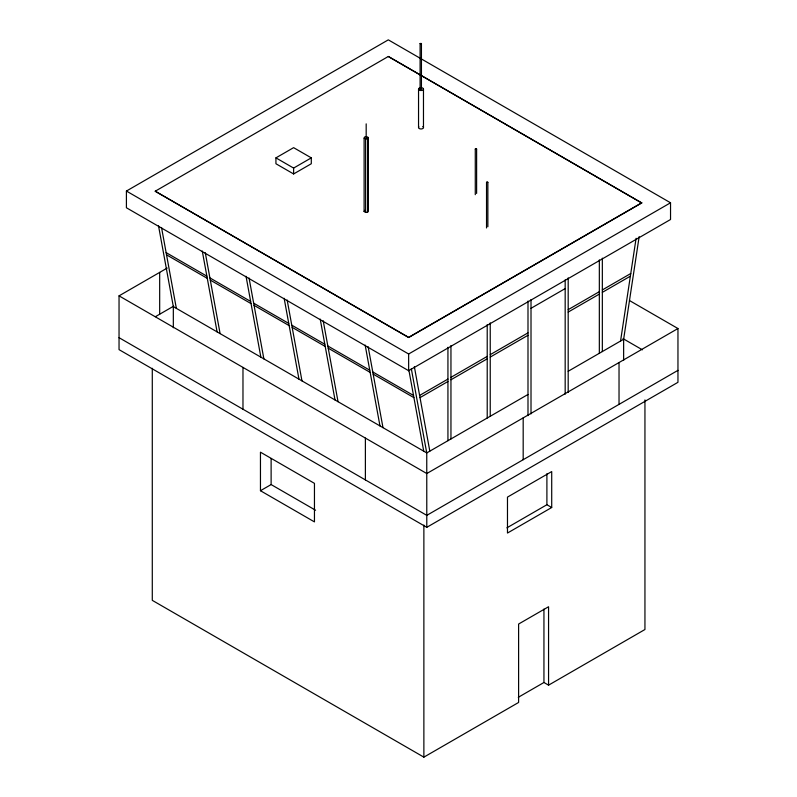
<?xml version="1.0" encoding="UTF-8"?>
<svg xmlns="http://www.w3.org/2000/svg" width="797" height="797" viewBox="0 0 797 797"><rect width="100%" height="100%" fill="white"/><g stroke="black" fill="none" stroke-linecap="round" stroke-linejoin="round"><path stroke-width="1.2" d="M620.554 341.036L636.096 238.293M623.633 360.403L623.633 339.263L639.154 236.619M420.099 43.536L421.434 43.536L421.434 89.174L420.766 89.563L420.099 89.174L420.099 43.536L421.434 43.536M475.281 194.677L475.281 149.039L475.948 148.66L476.616 149.039L476.616 193.442M476.616 149.039L475.281 149.039M486.529 227.972L486.529 182.334L487.196 181.945L487.864 182.334L487.864 226.737M487.864 182.334L486.529 182.334M364.119 138.13L364.677 136.935L366.74 136.616L368.244 137.492L368.244 210.896L367.696 212.092L365.634 212.41L364.119 211.534L364.119 138.13L365.634 138.997L367.696 138.678L368.244 137.492M364.119 211.534L364.677 210.348M126.414 191.051L388.308 39.85L670.536 202.787L670.536 219.504L408.642 370.715L126.414 207.768L126.414 191.051L408.642 353.998L670.536 202.787M155.216 191.22L388.308 56.477L641.734 202.956L408.642 337.529L155.216 191.22L408.642 337.37L641.734 202.787M275.931 157.866L293.615 147.654L311.298 157.866L311.298 163.744L293.615 173.955L275.931 163.744L275.931 157.866L293.615 168.077L311.298 157.866M629.5 300.559L677.958 328.533L677.958 382.311L426.793 527.315L119.042 349.634L119.042 295.856L167.191 268.061M155.405 316.688L173.626 306.168M531.011 308.309L565.173 288.594M419.611 395.432L447.934 379.083M450.953 377.34L487.216 356.398M490.235 354.655L527.993 332.857M568.191 309.654L599.334 291.672M602.343 289.929L630.766 273.52M420.019 397.623L447.934 381.504M450.953 379.77L487.216 358.829M490.235 357.086L527.993 335.288M568.191 312.075L599.334 294.103M602.343 292.36L630.367 276.18M260.46 490.723L314.456 521.896L314.456 483.361L260.46 452.188L260.46 490.723L271.119 484.566L315.582 510.239M527.993 394.475L426.754 452.925L173.328 306.616L158.503 225.74M568.191 371.263L623.633 339.263M677.958 328.533L426.793 473.538L119.042 295.856M677.958 370.356L426.793 515.36L119.042 337.679M506.882 527.843L546.901 504.73L551.713 507.51L551.713 471.565L507.48 497.109L507.48 533.044L551.713 507.51M518.269 697.315L543.943 682.491L548.565 685.161L644.942 629.51L644.942 399.935M152.287 368.284L152.287 600.35L423.874 757.15L518.608 702.456L518.608 624.041L548.565 606.746L548.565 685.161M641.734 202.956L388.308 56.477M623.045 338.645L642.422 349.833M166.135 252.629L206.881 276.16M209.9 277.904L250.647 301.425M253.665 303.169L288.753 323.423M291.772 325.166L324.807 344.244M327.826 345.988L369.758 370.197M372.777 371.94L413.523 395.461M166.533 254.831L207.28 278.352M210.298 280.096L251.045 303.617M254.064 305.361L289.152 325.624M292.17 327.368L325.216 346.446M328.234 348.189L370.157 372.388M373.175 374.132L413.922 397.653M414.35 366.69L429.822 451.152M411.322 368.732L426.754 452.925L426.793 527.315M408.911 370.306L423.735 451.182M368.164 346.785L382.988 427.66M365.146 345.041L379.97 425.917M323.223 320.832L338.038 401.708M320.205 319.089L335.019 399.964M287.159 300.021L301.973 380.886M284.14 298.277L298.965 379.153M249.053 278.014L263.877 358.889M246.034 276.27L260.858 357.146M205.287 252.749L220.111 333.624M202.269 251.005L217.093 331.881M161.522 227.484L176.346 308.359M619.03 362.555L619.03 404.378M602.343 258.148L602.343 351.547M599.334 259.882L599.334 353.29M568.191 277.864L568.191 392.413M565.173 279.886L565.173 394.166M546.901 473.747L546.901 504.73M543.943 609.057L543.943 682.491M531.011 299.602L531.011 413.892M527.993 301.067L527.993 415.616M523.181 417.887L523.181 459.71M490.235 322.865L490.235 416.273M487.216 324.608L487.216 418.017M450.953 345.549L450.953 438.958M447.934 347.293L447.934 440.701M423.874 525.084L423.874 757.15M423.476 89.095L423.476 127.54M418.545 89.095L418.545 127.54M408.642 353.998L408.642 370.715M367.696 138.678L367.696 212.092M366.182 123.864L366.182 138.628M365.634 138.997L365.634 212.41M365.385 438.081L365.385 479.904M293.615 168.077L293.615 173.955M271.119 458.464L271.119 484.566M242.975 367.407L242.975 409.23M173.328 306.616L173.328 327.756M159.679 272.395L159.679 314.217M422.759 126.534A2.471 1.425 0 0 1 422.908 128.456A2.471 1.425 0 0 1 419.601 128.706A2.471 1.425 0 0 1 418.873 126.823M421.015 87.67A2.471 1.425 0 0 1 423.247 89.692A2.471 1.425 0 0 1 419.122 90.011A2.471 1.425 0 0 1 420.378 87.72"/></g></svg>
